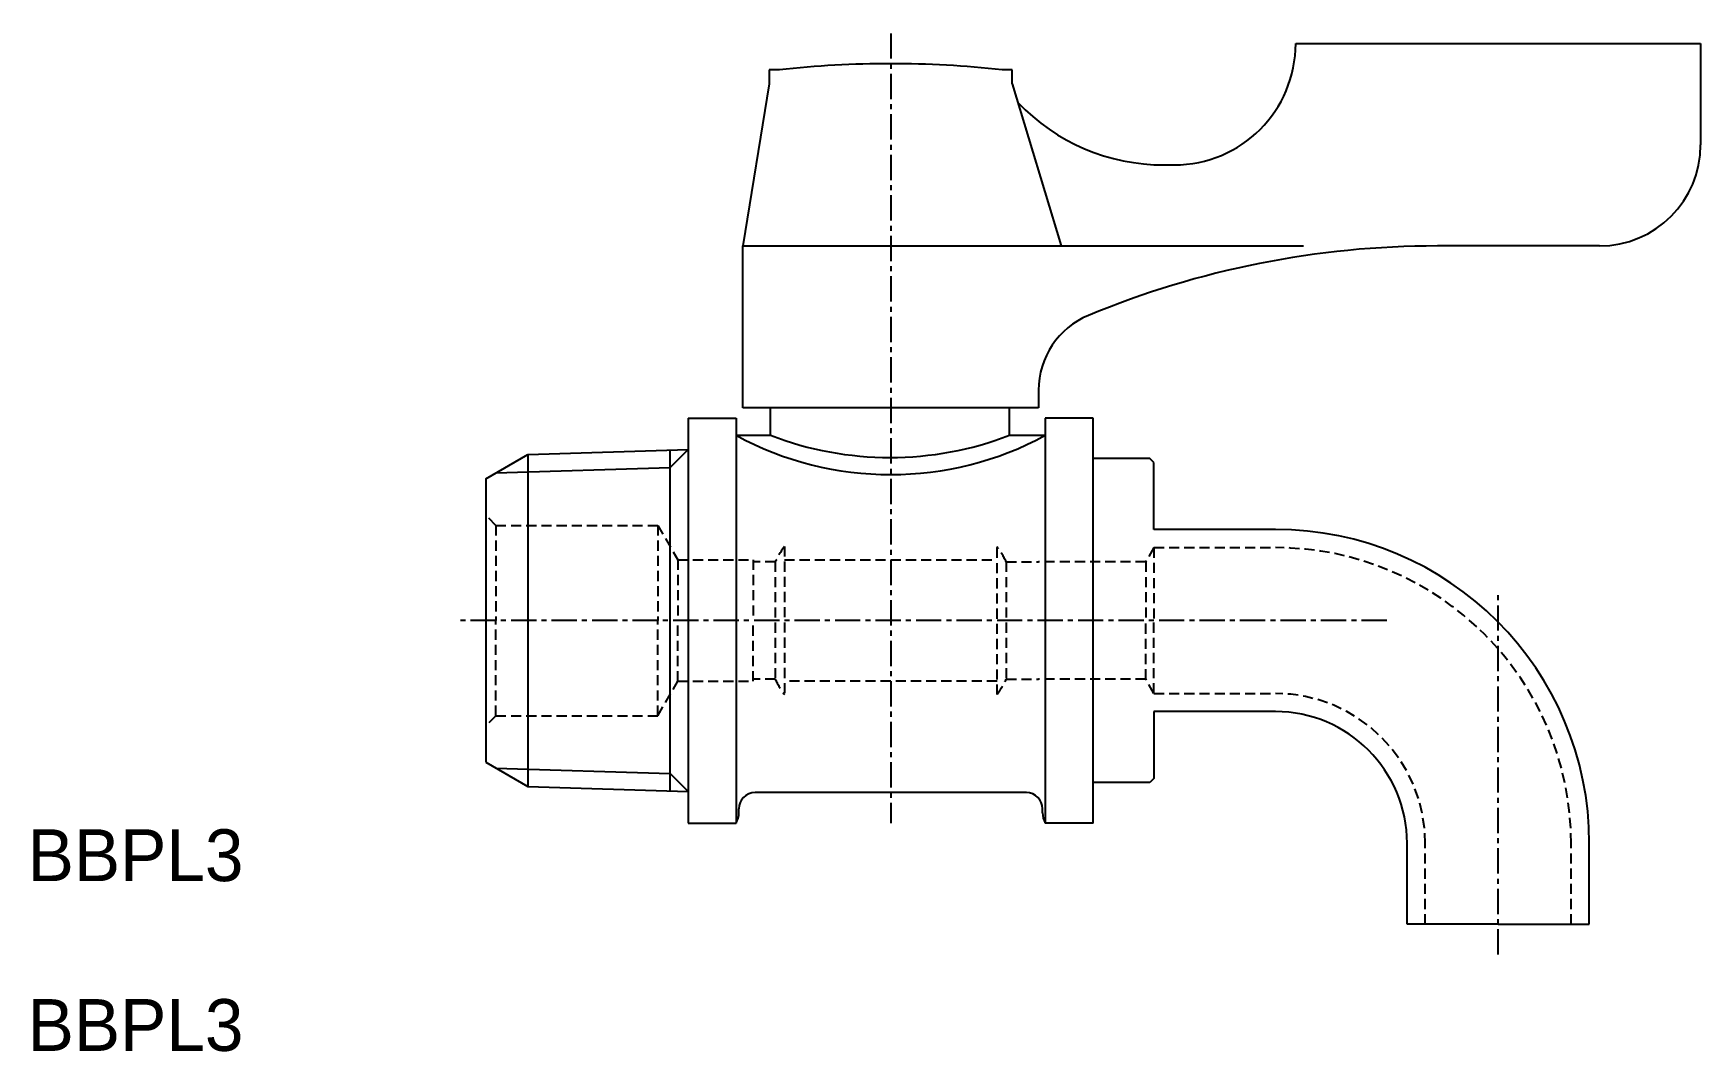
# Model space of a CAD drawing. Extents: x 376 to 458.3, y 308.9 to 359.2.
import ezdxf

# ---------------------------------------------------------------- set-up
doc = ezdxf.new("R2010")
doc.units = 0
doc.linetypes.add('CENTER', pattern=[2, 1.25, -0.25, 0.25, -0.25])
doc.linetypes.add('DASHED', pattern=[0.75, 0.5, -0.25])
doc.layers.get('0').update_dxf_attribs({"linetype": 'CONTINUOUS'})
doc.layers.add('CENTER', color=1, linetype='CENTER')

msp = doc.modelspace()

# ---------------------------------------------------------------- linework, layer by layer
at = {"color": 7, "linetype": 'CONTINUOUS'}
for p, q in [((438.325, 358.705), (458.325, 358.705)), ((438.325, 358.705), (438.325, 358.705)), ((458.325, 358.705), (458.325, 353.705)), ((412.825, 357.405), (412.325, 357.405)), ((412.325, 357.405), (412.325, 356.705)), ((424.325, 357.405), (423.825, 357.405)), ((424.325, 356.705), (424.325, 357.405)), ((412.325, 356.705), (411.025, 348.705)), ((424.325, 356.705), (426.748, 348.705)), ((431.825, 352.705), (432.325, 352.705)), ((410.992, 348.705), (438.705, 348.705)), ((411.025, 340.705), (411.025, 348.705)), ((453.325, 348.705), (445.325, 348.705)), ((425.625, 341.58), (425.625, 340.705)), ((408.325, 340.205), (408.325, 320.205)), ((408.325, 340.205), (410.691, 340.205)), ((410.691, 340.205), (410.691, 320.205)), ((425.625, 340.705), (411.025, 340.705)), ((412.392, 339.352), (412.392, 340.705)), ((424.192, 339.352), (424.192, 340.705)), ((428.325, 340.205), (425.959, 340.205)), ((425.959, 340.205), (425.959, 320.205)), ((428.325, 320.205), (428.325, 340.205)), ((410.691, 339.352), (412.392, 339.352)), ((424.192, 339.352), (425.959, 339.352)), ((400.399, 338.402), (408.325, 338.65)), ((407.441, 321.787), (407.441, 338.622)), ((398.325, 337.205), (400.399, 338.402)), ((400.399, 338.402), (400.399, 322.007)), ((431.125, 338.205), (428.325, 338.205)), ((431.325, 338.005), (431.125, 338.205)), ((431.325, 334.705), (431.325, 338.005)), ((398.325, 337.205), (398.325, 323.205)), ((437.325, 334.705), (431.325, 334.705)), ((431.325, 325.705), (431.325, 322.405)), ((437.325, 325.705), (431.325, 325.705)), ((398.325, 323.205), (400.399, 322.007)), ((400.399, 322.007), (408.325, 321.76)), ((431.125, 322.205), (428.325, 322.205)), ((431.325, 322.405), (431.125, 322.205)), ((425.025, 321.705), (411.625, 321.705)), ((410.825, 320.705), (410.825, 320.905)), ((425.825, 320.705), (425.825, 320.905)), ((408.325, 320.205), (410.691, 320.205)), ((428.325, 320.205), (425.959, 320.205)), ((443.825, 315.205), (443.825, 319.205)), ((452.825, 315.205), (452.825, 319.205)), ((448.325, 315.205), (443.825, 315.205)), ((448.325, 315.205), (452.825, 315.205))]:
    msp.add_line(p, q, dxfattribs=at)
at = {"color": 3, "linetype": 'CONTINUOUS'}
for p, q in [((408.325, 338.65), (407.441, 337.766)), ((398.831, 337.497), (407.441, 337.766)), ((398.831, 322.913), (407.441, 322.644)), ((408.325, 321.76), (407.441, 322.644))]:
    msp.add_line(p, q, dxfattribs=at)
at = {"color": 3, "linetype": 'DASHED'}
for p, q in [((398.825, 334.905), (398.325, 335.405)), ((398.825, 334.905), (406.825, 334.905)), ((398.825, 334.905), (398.825, 330.205)), ((406.825, 334.905), (407.806, 333.205)), ((406.825, 334.905), (406.825, 330.205)), ((413.075, 333.865), (413.075, 326.545)), ((423.575, 326.545), (423.575, 333.865)), ((431.325, 333.805), (430.921, 333.105)), ((431.325, 333.805), (437.325, 333.805)), ((431.325, 333.805), (431.325, 330.205)), ((407.806, 333.205), (411.525, 333.205)), ((407.806, 333.205), (407.806, 330.205)), ((411.525, 333.205), (411.525, 330.205)), ((412.62, 333.105), (411.525, 333.105)), ((412.62, 333.105), (412.62, 327.305)), ((413.075, 333.205), (423.575, 333.205)), ((424.03, 333.105), (425.625, 333.105)), ((424.03, 333.105), (424.03, 327.305)), ((430.921, 333.105), (425.625, 333.105)), ((430.921, 333.105), (430.921, 330.205)), ((398.825, 325.505), (398.825, 330.205)), ((406.825, 325.505), (406.825, 330.205)), ((407.806, 327.205), (407.806, 330.205)), ((411.525, 327.205), (411.525, 330.205)), ((430.921, 327.305), (430.921, 330.205)), ((431.325, 326.605), (431.325, 330.205)), ((406.825, 325.505), (407.806, 327.205)), ((407.806, 327.205), (411.525, 327.205)), ((412.62, 327.305), (411.525, 327.305)), ((423.575, 327.205), (413.075, 327.205)), ((424.03, 327.305), (425.625, 327.305)), ((430.921, 327.305), (425.625, 327.305)), ((431.325, 326.605), (430.921, 327.305)), ((431.325, 326.605), (437.325, 326.605)), ((398.825, 325.505), (398.325, 325.005)), ((398.825, 325.505), (406.825, 325.505)), ((444.725, 315.205), (444.725, 319.205)), ((451.925, 315.205), (451.925, 319.205))]:
    msp.add_line(p, q, dxfattribs=at)
at = {"color": 7, "linetype": 'CONTINUOUS'}
for centre, radius, start, end in [((432.325, 358.705), 6, 270, 0), ((418.325, 307.138), 50.567, 83.75574, 96.24426), ((431.825, 362.705), 10, 223.76009, 270), ((453.325, 353.705), 5, 270, 0), ((445.325, 303.705), 45, 90, 112.5151), ((429.625, 341.58), 4, 112.5151, 180), ((418.325, 353.41), 15.997, 241.49584, 298.50416), ((418.292, 354.706), 16.448, 248.97945, 291.02055), ((437.325, 319.205), 15.5, 0, 90), ((437.325, 319.205), 6.5, 0, 90), ((411.625, 320.905), 0.8, 90, 180), ((425.025, 320.905), 0.8, 0, 90), ((409.825, 320.705), 1, 330, 0), ((426.825, 320.705), 1, 180, 210)]:
    msp.add_arc(centre, radius, start, end, dxfattribs=at)
at = {"color": 3, "linetype": 'DASHED'}
for centre, radius, start, end in [((418.325, 330.205), 6.4, 145.11609, 153.05564), ((418.325, 330.205), 6.4, 26.94436, 34.88391), ((437.325, 319.205), 14.6, 0, 90), ((418.325, 330.205), 6.4, 206.94436, 214.88391), ((418.325, 330.205), 6.4, 325.11609, 333.05564), ((437.325, 319.205), 7.4, 0, 90)]:
    msp.add_arc(centre, radius, start, end, dxfattribs=at)
at = {"layer": 'CENTER', "color": 1, "linetype": 'CENTER'}
for p, q in [((418.325, 359.205), (418.325, 320.205)), ((448.325, 313.705), (448.325, 331.665)), ((442.825, 330.205), (396.825, 330.205))]:
    msp.add_line(p, q, dxfattribs=at)

# ---------------------------------------------------------------- texts
at = {"color": 7, "linetype": 'CONTINUOUS'}
for p in [(375.703, 317.335), (375.703, 308.95)]:
    msp.add_text('BBPL3', height=2.5597, dxfattribs=at).set_placement(p)

doc.saveas('drawing.dxf')
